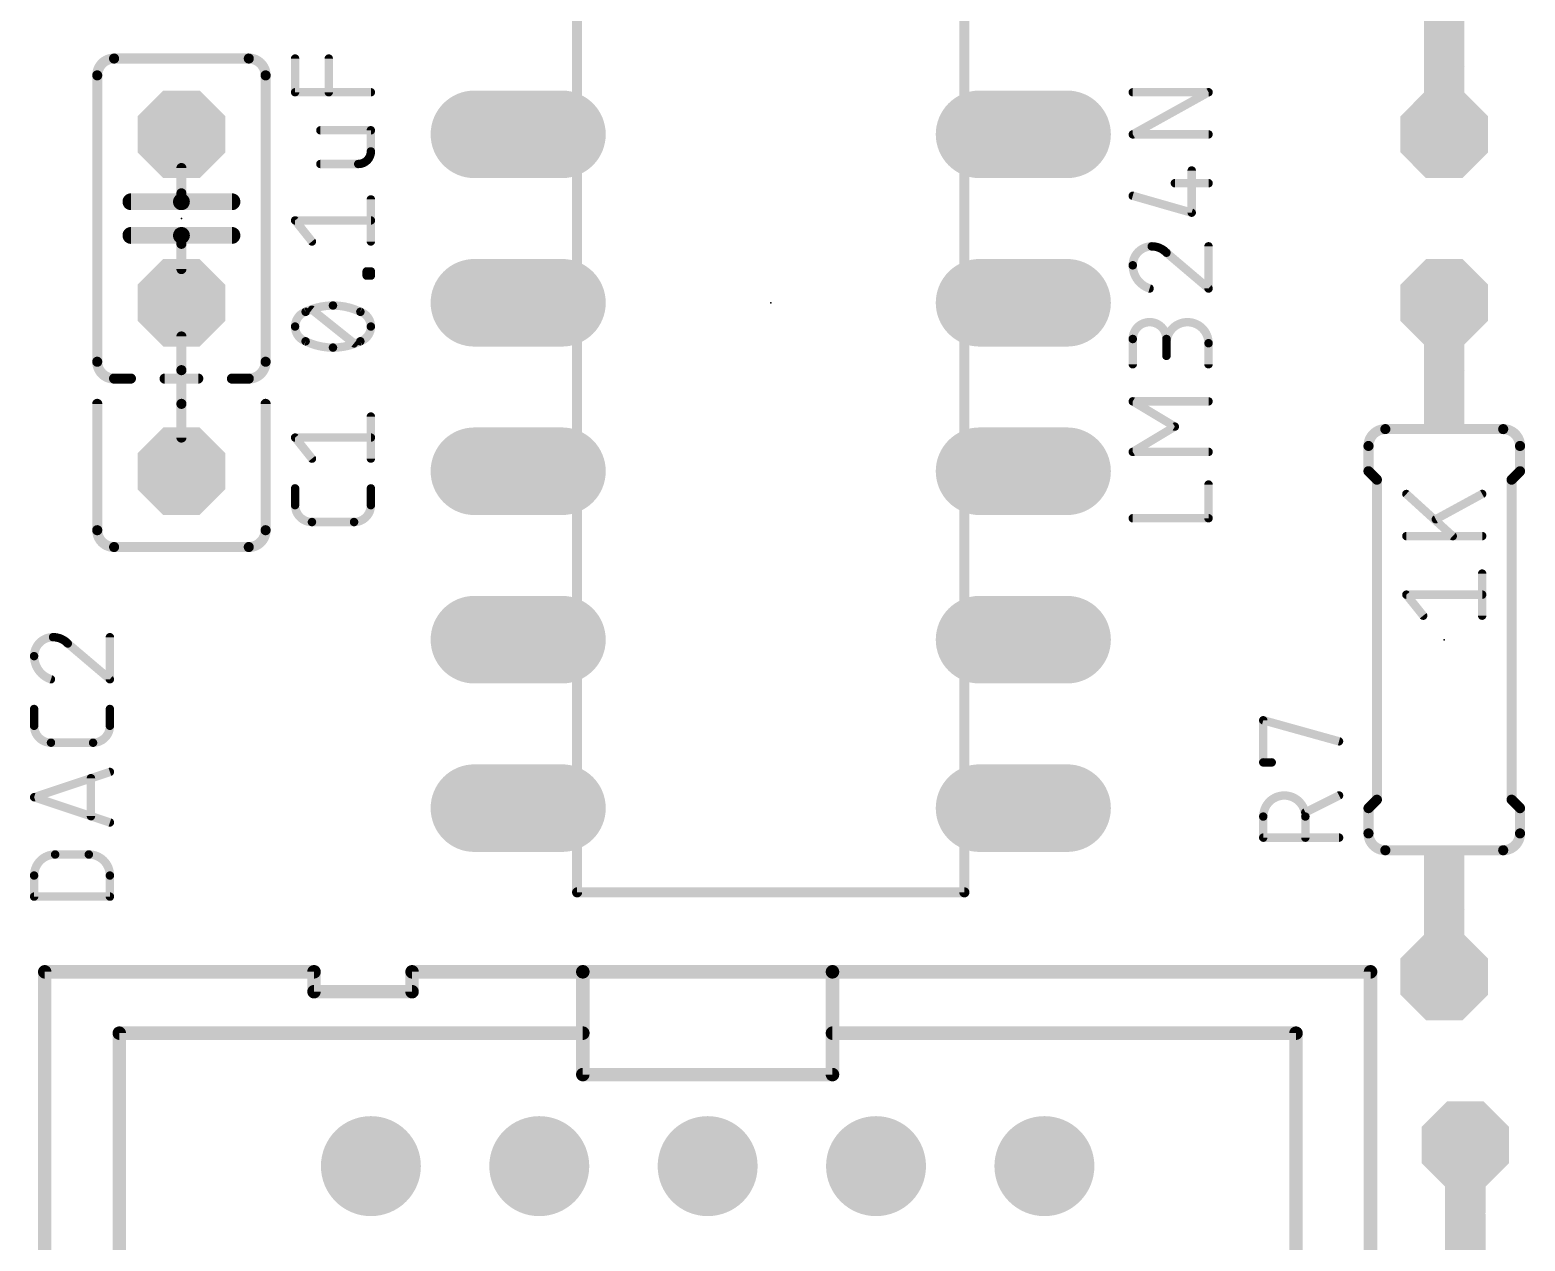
# Model space of a CAD drawing. Header units: millimetres. Extents: x 2963 to 3070, y 976 to 1104.
# Drawn here: x 2976.03 to 2998.58, y 1049.62 to 1067.88 of the extents above; entities that cross this region are included whole.
import ezdxf

# ---------------------------------------------------------------- set-up
doc = ezdxf.new("R2010")
doc.units = ezdxf.units.MM
doc.layers.add('PCB', color=31, linetype='Continuous')

# ---------------------------------------------------------------- blocks, each defined once
blk = doc.blocks.new('OCTAGONP')
at = {"const_width": 0.5}
blk.add_lwpolyline([(-0.25, -0.1036), (-0.25, 0.1036), (-0.1036, 0.25), (0.1036, 0.25), (0.25, 0.1036), (0.25, -0.1036), (0.1036, -0.25), (-0.1036, -0.25), (-0.25, -0.1036), (-0.25, 0.1036)], dxfattribs=at)
blk = doc.blocks.new('LONGP100')
at = {"const_width": 1}
blk.add_lwpolyline([(-0.5, 0), (0.5, 0)], dxfattribs=at)
at = {"const_width": 0.5}
for points in [[(-0.5, 0.25, 1), (-0.5, -0.25)], [(0.5, -0.25, 1), (0.5, 0.25)]]:
    blk.add_lwpolyline(points, format="xyb", dxfattribs=at)
blk = doc.blocks.new('RECT')
blk.add_solid([(-0.5, -0.5), (0.5, -0.5), (-0.5, 0.5), (0.5, 0.5)])
blk = doc.blocks.new('ROUNDP')
at = {"const_width": 0.5}
blk.add_lwpolyline([(0, -0.25, 1), (0, 0.25, 1), (0, -0.25)], format="xyb", dxfattribs=at)

msp = doc.modelspace()

# ---------------------------------------------------------------- linework, layer by layer
at = {"layer": 'PCB'}
for points, const_width in [([(2984.283, 1072.654), (2984.283, 1054.874)], 0.152), ([(2990.125, 1054.874), (2990.125, 1072.654)], 0.152), ([(2997.364, 1066.304), (2997.364, 1067.32)], 0.61), ([(2979.33, 1067.447), (2977.298, 1067.447)], 0.152), ([(2980.029, 1066.939), (2980.029, 1067.447)], 0.127), ([(2980.537, 1066.939), (2980.537, 1067.447)], 0.127), ([(2977.044, 1062.875), (2977.044, 1067.193)], 0.152), ([(2979.584, 1067.193), (2979.584, 1062.875)], 0.152), ([(2981.172, 1066.939), (2980.029, 1066.939)], 0.127), ([(2992.665, 1066.304), (2993.808, 1066.939)], 0.127), ([(2993.808, 1066.939), (2992.665, 1066.939)], 0.127), ([(2981.172, 1066.365), (2980.41, 1066.365)], 0.127), ([(2981.172, 1066.047), (2981.172, 1066.365)], 0.127), ([(2993.808, 1066.304), (2992.665, 1066.304)], 0.127), ([(2978.314, 1065.415), (2978.314, 1065.796)], 0.152), ([(2980.41, 1065.857), (2980.981, 1065.857)], 0.127), ([(2993.554, 1065.123), (2993.554, 1065.758)], 0.127), ([(2993.3, 1065.567), (2993.808, 1065.567)], 0.127), ([(2978.314, 1065.288), (2977.552, 1065.288)], 0.254), ([(2979.076, 1065.288), (2978.314, 1065.288)], 0.254), ([(2978.314, 1065.288), (2978.314, 1065.415)], 0.152), ([(2981.172, 1064.688), (2981.172, 1065.323)], 0.127), ([(2992.665, 1065.377), (2993.554, 1065.123)], 0.127), ([(2980.283, 1064.688), (2980.029, 1065.006)], 0.127), ([(2980.029, 1065.006), (2981.172, 1065.006)], 0.127), ([(2978.314, 1064.78), (2977.552, 1064.78)], 0.254), ([(2978.314, 1064.78), (2979.076, 1064.78)], 0.254), ([(2978.314, 1064.653), (2978.314, 1064.78)], 0.152), ([(2978.314, 1064.272), (2978.314, 1064.653)], 0.152), ([(2993.808, 1063.98), (2993.808, 1064.615)], 0.127), ([(2993.173, 1064.519), (2993.808, 1063.98)], 0.127), ([(2981.108, 1064.174), (2981.108, 1064.237)], 0.127), ([(2981.108, 1064.237), (2981.172, 1064.237)], 0.127), ([(2981.172, 1064.174), (2981.108, 1064.174)], 0.127), ([(2981.172, 1064.237), (2981.172, 1064.174)], 0.127), ([(2997.364, 1063.764), (2997.364, 1062.748)], 0.61), ([(2980.918, 1063.152), (2980.283, 1063.66)], 0.127), ([(2978.314, 1063.256), (2978.314, 1062.748)], 0.152), ([(2992.665, 1062.837), (2992.665, 1063.218)], 0.127), ([(2993.173, 1063.218), (2993.173, 1062.964)], 0.127), ([(2993.808, 1062.837), (2993.808, 1063.154)], 0.127), ([(2978.314, 1062.748), (2978.314, 1062.24)], 0.152), ([(2977.552, 1062.621), (2977.298, 1062.621)], 0.152), ([(2978.568, 1062.621), (2978.06, 1062.621)], 0.152), ([(2979.33, 1062.621), (2979.076, 1062.621)], 0.152), ([(2977.044, 1060.335), (2977.044, 1062.24)], 0.152), ([(2978.314, 1062.24), (2978.314, 1061.732)], 0.152), ([(2979.584, 1062.24), (2979.584, 1060.335)], 0.152), ([(2993.3, 1061.897), (2992.665, 1062.278)], 0.127), ([(2992.665, 1062.278), (2993.808, 1062.278)], 0.127), ([(2981.172, 1061.414), (2981.172, 1062.049)], 0.127), ([(2992.665, 1061.516), (2993.3, 1061.897)], 0.127), ([(2996.475, 1061.859), (2998.253, 1061.859)], 0.152), ([(2980.283, 1061.414), (2980.029, 1061.732)], 0.127), ([(2980.029, 1061.732), (2981.172, 1061.732)], 0.127), ([(2996.221, 1061.605), (2996.221, 1061.224)], 0.152), ([(2998.507, 1061.605), (2998.507, 1061.224)], 0.152), ([(2993.808, 1061.516), (2992.665, 1061.516)], 0.127), ([(2996.348, 1061.097), (2996.221, 1061.224)], 0.152), ([(2998.38, 1061.097), (2998.507, 1061.224)], 0.152), ([(2980.029, 1060.712), (2980.029, 1060.966)], 0.127), ([(2981.172, 1060.966), (2981.172, 1060.712)], 0.127), ([(2993.808, 1060.515), (2993.808, 1061.023)], 0.127), ([(2996.348, 1056.271), (2996.348, 1061.097)], 0.152), ([(2998.38, 1056.271), (2998.38, 1061.097)], 0.152), ([(2996.793, 1060.881), (2997.491, 1060.246)], 0.127), ([(2997.936, 1060.881), (2997.237, 1060.5)], 0.127), ([(2992.665, 1060.515), (2993.808, 1060.515)], 0.127), ([(2980.918, 1060.458), (2980.283, 1060.458)], 0.127), ([(2979.33, 1060.081), (2977.298, 1060.081)], 0.152), ([(2997.936, 1060.246), (2996.793, 1060.246)], 0.127), ([(2997.936, 1059.046), (2997.936, 1059.681)], 0.127), ([(2997.047, 1059.046), (2996.793, 1059.363)], 0.127), ([(2996.793, 1059.363), (2997.936, 1059.363)], 0.127), ([(2977.235, 1058.087), (2977.235, 1058.722)], 0.127), ([(2976.6, 1058.626), (2977.235, 1058.087)], 0.127), ([(2976.092, 1057.385), (2976.092, 1057.639)], 0.127), ([(2977.235, 1057.639), (2977.235, 1057.385)], 0.127), ([(2994.634, 1056.834), (2994.634, 1057.469)], 0.127), ([(2994.634, 1057.469), (2995.777, 1057.151)], 0.127), ([(2976.981, 1057.131), (2976.346, 1057.131)], 0.127), ([(2976.092, 1056.309), (2977.235, 1056.69)], 0.127), ([(2994.761, 1056.834), (2994.634, 1056.834)], 0.127), ([(2976.949, 1056.595), (2976.949, 1056.023)], 0.127), ([(2977.235, 1055.928), (2976.092, 1056.309)], 0.127), ([(2995.777, 1056.334), (2995.269, 1056.08)], 0.127), ([(2996.348, 1056.271), (2996.221, 1056.144)], 0.152), ([(2998.38, 1056.271), (2998.507, 1056.144)], 0.152), ([(2994.634, 1055.699), (2994.634, 1056.017)], 0.127), ([(2995.269, 1056.017), (2995.269, 1055.699)], 0.127), ([(2996.221, 1055.763), (2996.221, 1056.144)], 0.152), ([(2998.507, 1055.763), (2998.507, 1056.144)], 0.152), ([(2995.777, 1055.699), (2994.634, 1055.699)], 0.127), ([(2976.409, 1055.445), (2976.917, 1055.445)], 0.127), ([(2996.475, 1055.509), (2998.253, 1055.509)], 0.152), ([(2976.092, 1054.81), (2976.092, 1055.128)], 0.127), ([(2977.235, 1055.128), (2977.235, 1054.81)], 0.127), ([(2990.125, 1054.874), (2984.283, 1054.874)], 0.152), ([(2997.364, 1053.604), (2997.364, 1054.62)], 0.61), ([(2977.235, 1054.81), (2976.092, 1054.81)], 0.127), ([(2976.252, 1045.276), (2976.252, 1053.676)], 0.203), ([(2976.252, 1053.676), (2980.314, 1053.676)], 0.203), ([(2980.314, 1053.676), (2980.314, 1053.376)], 0.203), ([(2981.793, 1053.376), (2981.793, 1053.676)], 0.203), ([(2981.793, 1053.676), (2984.369, 1053.676)], 0.203), ([(2984.369, 1053.676), (2984.369, 1052.126)], 0.203), ([(2984.369, 1053.676), (2988.135, 1053.676)], 0.203), ([(2988.135, 1052.126), (2988.135, 1053.676)], 0.203), ([(2988.135, 1053.676), (2996.252, 1053.676)], 0.203), ([(2996.252, 1053.676), (2996.252, 1045.276)], 0.203), ([(2980.314, 1053.376), (2981.793, 1053.376)], 0.203), ([(2977.377, 1046.201), (2977.377, 1052.751)], 0.203), ([(2977.377, 1052.751), (2984.369, 1052.751)], 0.203), ([(2988.135, 1052.751), (2995.127, 1052.751)], 0.203), ([(2995.127, 1052.751), (2995.127, 1046.201)], 0.203), ([(2984.369, 1052.126), (2988.135, 1052.126)], 0.203), ([(2997.682, 1051.064), (2997.682, 1050.048)], 0.61)]:
    msp.add_lwpolyline(points, dxfattribs=dict(at, const_width=const_width))
for points, const_width in [([(2997.517, 1067.32, 1), (2997.212, 1067.32)], 0.305), ([(2977.298, 1067.447, 0.4142), (2977.044, 1067.193)], 0.152), ([(2977.298, 1067.485, 1), (2977.298, 1067.409)], 0.0762), ([(2977.298, 1067.409, 1), (2977.298, 1067.485)], 0.0762), ([(2979.584, 1067.193, 0.4142), (2979.33, 1067.447)], 0.152), ([(2979.33, 1067.485, 1), (2979.33, 1067.409)], 0.0762), ([(2979.33, 1067.409, 1), (2979.33, 1067.485)], 0.0762), ([(2980.06, 1067.447, 1), (2979.997, 1067.447)], 0.0635), ([(2980.568, 1067.447, 1), (2980.505, 1067.447)], 0.0635), ([(2977.082, 1067.193, 1), (2977.006, 1067.193)], 0.0762), ([(2977.006, 1067.193, 1), (2977.082, 1067.193)], 0.0762), ([(2979.622, 1067.193, 1), (2979.546, 1067.193)], 0.0762), ([(2979.546, 1067.193, 1), (2979.622, 1067.193)], 0.0762), ([(2980.029, 1066.97, 1), (2980.029, 1066.907)], 0.0635), ([(2979.997, 1066.939, 1), (2980.06, 1066.939)], 0.0635), ([(2980.505, 1066.939, 1), (2980.568, 1066.939)], 0.0635), ([(2981.172, 1066.907, 1), (2981.172, 1066.97)], 0.0635), ([(2992.665, 1066.97, 1), (2992.665, 1066.907)], 0.0635), ([(2993.824, 1066.911, 1), (2993.793, 1066.966)], 0.0635), ([(2993.808, 1066.907, 1), (2993.808, 1066.97)], 0.0635), ([(2980.41, 1066.396, 1), (2980.41, 1066.333)], 0.0635), ([(2981.203, 1066.365, 1), (2981.14, 1066.365)], 0.0635), ([(2981.172, 1066.333, 1), (2981.172, 1066.396)], 0.0635), ([(2997.212, 1066.304, 1), (2997.517, 1066.304)], 0.305), ([(2992.665, 1066.335, 1), (2992.665, 1066.272)], 0.0635), ([(2992.65, 1066.331, 1), (2992.681, 1066.276)], 0.0635), ([(2993.808, 1066.272, 1), (2993.808, 1066.335)], 0.0635), ([(2980.981, 1065.857, 0.4142), (2981.172, 1066.047)], 0.127), ([(2981.203, 1066.047, 1), (2981.14, 1066.047)], 0.0635), ([(2981.14, 1066.047, 1), (2981.203, 1066.047)], 0.0635), ([(2978.352, 1065.796, 1), (2978.276, 1065.796)], 0.0762), ([(2980.41, 1065.888, 1), (2980.41, 1065.825)], 0.0635), ([(2980.981, 1065.888, 1), (2980.981, 1065.825)], 0.0635), ([(2980.981, 1065.825, 1), (2980.981, 1065.888)], 0.0635), ([(2993.586, 1065.758, 1), (2993.522, 1065.758)], 0.0635), ([(2993.3, 1065.599, 1), (2993.3, 1065.535)], 0.0635), ([(2993.808, 1065.535, 1), (2993.808, 1065.599)], 0.0635), ([(2977.552, 1065.351, 1), (2977.552, 1065.224)], 0.127), ([(2978.314, 1065.351, 1), (2978.314, 1065.224)], 0.127), ([(2978.352, 1065.415, 1), (2978.276, 1065.415)], 0.0762), ([(2978.276, 1065.415, 1), (2978.352, 1065.415)], 0.0762), ([(2978.276, 1065.288, 1), (2978.352, 1065.288)], 0.0762), ([(2978.314, 1065.224, 1), (2978.314, 1065.351)], 0.127), ([(2979.076, 1065.224, 1), (2979.076, 1065.351)], 0.127), ([(2981.203, 1065.323, 1), (2981.14, 1065.323)], 0.0635), ([(2992.674, 1065.407, 1), (2992.656, 1065.346)], 0.0635), ([(2980.053, 1065.026, 1), (2980.004, 1064.986)], 0.0635), ([(2980.029, 1065.037, 1), (2980.029, 1064.974)], 0.0635), ([(2981.172, 1064.974, 1), (2981.172, 1065.037)], 0.0635), ([(2993.522, 1065.123, 1), (2993.586, 1065.123)], 0.0635), ([(2993.545, 1065.092, 1), (2993.563, 1065.153)], 0.0635), ([(2977.552, 1064.843, 1), (2977.552, 1064.716)], 0.127), ([(2978.314, 1064.843, 1), (2978.314, 1064.716)], 0.127), ([(2978.352, 1064.78, 1), (2978.276, 1064.78)], 0.0762), ([(2978.314, 1064.716, 1), (2978.314, 1064.843)], 0.127), ([(2979.076, 1064.716, 1), (2979.076, 1064.843)], 0.127), ([(2978.352, 1064.653, 1), (2978.276, 1064.653)], 0.0762), ([(2978.276, 1064.653, 1), (2978.352, 1064.653)], 0.0762), ([(2980.258, 1064.668, 1), (2980.307, 1064.708)], 0.0635), ([(2981.14, 1064.688, 1), (2981.203, 1064.688)], 0.0635), ([(2992.951, 1064.615, 0.4142), (2992.665, 1064.329)], 0.127), ([(2993.173, 1064.519, 0.2053), (2992.951, 1064.615)], 0.127), ([(2992.951, 1064.646, 1), (2992.951, 1064.583)], 0.0635), ([(2992.951, 1064.583, 1), (2992.951, 1064.646)], 0.0635), ([(2993.84, 1064.615, 1), (2993.776, 1064.615)], 0.0635), ([(2992.665, 1064.329, 0.3252), (2992.919, 1063.98)], 0.127), ([(2992.697, 1064.329, 1), (2992.633, 1064.329)], 0.0635), ([(2993.194, 1064.543, 1), (2993.153, 1064.495)], 0.0635), ([(2993.15, 1064.497, 1), (2993.196, 1064.541)], 0.0635), ([(2978.276, 1064.272, 1), (2978.352, 1064.272)], 0.0762), ([(2981.14, 1064.237, 1), (2981.076, 1064.237)], 0.0635), ([(2981.108, 1064.269, 1), (2981.108, 1064.206)], 0.0635), ([(2981.108, 1064.206, 1), (2981.108, 1064.142)], 0.0635), ([(2981.076, 1064.174, 1), (2981.14, 1064.174)], 0.0635), ([(2981.203, 1064.237, 1), (2981.14, 1064.237)], 0.0635), ([(2981.14, 1064.174, 1), (2981.203, 1064.174)], 0.0635), ([(2981.172, 1064.206, 1), (2981.172, 1064.269)], 0.0635), ([(2981.172, 1064.142, 1), (2981.172, 1064.206)], 0.0635), ([(2992.633, 1064.329, 1), (2992.697, 1064.329)], 0.0635), ([(2992.909, 1063.949, 1), (2992.929, 1064.01)], 0.0635), ([(2993.776, 1063.98, 1), (2993.84, 1063.98)], 0.0635), ([(2993.788, 1063.955, 1), (2993.829, 1064.004)], 0.0635), ([(2997.517, 1063.764, 1), (2997.212, 1063.764)], 0.305), ([(2980.6, 1063.723, 0.1139), (2980.187, 1063.628)], 0.127), ([(2980.302, 1063.684, 1), (2980.263, 1063.635)], 0.0635), ([(2981.013, 1063.628, 0.1139), (2980.6, 1063.723)], 0.127), ([(2980.6, 1063.755, 1), (2980.6, 1063.691)], 0.0635), ([(2980.6, 1063.691, 1), (2980.6, 1063.755)], 0.0635), ([(2980.187, 1063.628, 0.3205), (2980.029, 1063.406)], 0.127), ([(2980.173, 1063.656, 1), (2980.201, 1063.599)], 0.0635), ([(2980.198, 1063.598, 1), (2980.177, 1063.658)], 0.0635), ([(2981.172, 1063.406, 0.3205), (2981.013, 1063.628)], 0.127), ([(2981.023, 1063.658, 1), (2981.003, 1063.598)], 0.0635), ([(2980.999, 1063.599, 1), (2981.027, 1063.656)], 0.0635), ([(2993.173, 1063.218, 1), (2992.665, 1063.218)], 0.127), ([(2993.808, 1063.154, 1), (2993.173, 1063.154)], 0.127), ([(2978.352, 1063.256, 1), (2978.276, 1063.256)], 0.0762), ([(2980.029, 1063.406, 0.3205), (2980.187, 1063.183)], 0.127), ([(2980.06, 1063.406, 1), (2979.997, 1063.406)], 0.0635), ([(2979.997, 1063.406, 1), (2980.06, 1063.406)], 0.0635), ([(2981.013, 1063.183, 0.3205), (2981.172, 1063.406)], 0.127), ([(2981.203, 1063.406, 1), (2981.14, 1063.406)], 0.0635), ([(2981.14, 1063.406, 1), (2981.203, 1063.406)], 0.0635), ([(2992.697, 1063.218, 1), (2992.633, 1063.218)], 0.0635), ([(2993.205, 1063.218, 1), (2993.141, 1063.218)], 0.0635), ([(2980.187, 1063.183, 0.1139), (2980.6, 1063.088)], 0.127), ([(2980.201, 1063.212, 1), (2980.173, 1063.155)], 0.0635), ([(2980.177, 1063.153, 1), (2980.198, 1063.213)], 0.0635), ([(2980.6, 1063.088, 0.1139), (2981.013, 1063.183)], 0.127), ([(2980.6, 1063.12, 1), (2980.6, 1063.056)], 0.0635), ([(2980.6, 1063.056, 1), (2980.6, 1063.12)], 0.0635), ([(2980.898, 1063.127, 1), (2980.937, 1063.176)], 0.0635), ([(2981.003, 1063.213, 1), (2981.023, 1063.153)], 0.0635), ([(2981.027, 1063.155, 1), (2980.999, 1063.212)], 0.0635), ([(2992.633, 1063.218, 1), (2992.697, 1063.218)], 0.0635), ([(2993.141, 1063.218, 1), (2993.205, 1063.218)], 0.0635), ([(2993.141, 1063.154, 1), (2993.205, 1063.154)], 0.0635), ([(2993.84, 1063.154, 1), (2993.776, 1063.154)], 0.0635), ([(2993.776, 1063.154, 1), (2993.84, 1063.154)], 0.0635), ([(2977.044, 1062.875, 0.4142), (2977.298, 1062.621)], 0.152), ([(2977.082, 1062.875, 1), (2977.006, 1062.875)], 0.0762), ([(2977.006, 1062.875, 1), (2977.082, 1062.875)], 0.0762), ([(2978.352, 1062.748, 1), (2978.276, 1062.748)], 0.0762), ([(2979.33, 1062.621, 0.4142), (2979.584, 1062.875)], 0.152), ([(2979.622, 1062.875, 1), (2979.546, 1062.875)], 0.0762), ([(2979.546, 1062.875, 1), (2979.622, 1062.875)], 0.0762), ([(2992.633, 1062.837, 1), (2992.697, 1062.837)], 0.0635), ([(2993.141, 1062.964, 1), (2993.205, 1062.964)], 0.0635), ([(2993.776, 1062.837, 1), (2993.84, 1062.837)], 0.0635), ([(2997.212, 1062.748, 1), (2997.517, 1062.748)], 0.305), ([(2977.298, 1062.659, 1), (2977.298, 1062.583)], 0.0762), ([(2977.298, 1062.583, 1), (2977.298, 1062.659)], 0.0762), ([(2977.552, 1062.583, 1), (2977.552, 1062.659)], 0.0762), ([(2978.06, 1062.659, 1), (2978.06, 1062.583)], 0.0762), ([(2978.276, 1062.748, 1), (2978.352, 1062.748)], 0.0762), ([(2978.568, 1062.583, 1), (2978.568, 1062.659)], 0.0762), ([(2979.076, 1062.659, 1), (2979.076, 1062.583)], 0.0762), ([(2979.33, 1062.659, 1), (2979.33, 1062.583)], 0.0762), ([(2979.33, 1062.583, 1), (2979.33, 1062.659)], 0.0762), ([(2977.082, 1062.24, 1), (2977.006, 1062.24)], 0.0762), ([(2978.352, 1062.24, 1), (2978.276, 1062.24)], 0.0762), ([(2978.276, 1062.24, 1), (2978.352, 1062.24)], 0.0762), ([(2979.622, 1062.24, 1), (2979.546, 1062.24)], 0.0762), ([(2992.681, 1062.305, 1), (2992.649, 1062.251)], 0.0635), ([(2992.665, 1062.309, 1), (2992.665, 1062.246)], 0.0635), ([(2993.808, 1062.246, 1), (2993.808, 1062.309)], 0.0635), ([(2981.203, 1062.049, 1), (2981.14, 1062.049)], 0.0635), ([(2993.316, 1061.87, 1), (2993.284, 1061.924)], 0.0635), ([(2993.284, 1061.87, 1), (2993.316, 1061.924)], 0.0635), ([(2996.475, 1061.859, 0.4142), (2996.221, 1061.605)], 0.152), ([(2996.475, 1061.897, 1), (2996.475, 1061.821)], 0.0762), ([(2996.475, 1061.821, 1), (2996.475, 1061.897)], 0.0762), ([(2998.507, 1061.605, 0.4142), (2998.253, 1061.859)], 0.152), ([(2998.253, 1061.897, 1), (2998.253, 1061.821)], 0.0762), ([(2998.253, 1061.821, 1), (2998.253, 1061.897)], 0.0762), ([(2978.276, 1061.732, 1), (2978.352, 1061.732)], 0.0762), ([(2980.053, 1061.751, 1), (2980.004, 1061.712)], 0.0635), ([(2980.029, 1061.763, 1), (2980.029, 1061.7)], 0.0635), ([(2981.172, 1061.7, 1), (2981.172, 1061.763)], 0.0635), ([(2996.259, 1061.605, 1), (2996.183, 1061.605)], 0.0762), ([(2998.545, 1061.605, 1), (2998.469, 1061.605)], 0.0762), ([(2980.258, 1061.394, 1), (2980.307, 1061.434)], 0.0635), ([(2992.665, 1061.548, 1), (2992.665, 1061.484)], 0.0635), ([(2992.649, 1061.543, 1), (2992.681, 1061.489)], 0.0635), ([(2993.808, 1061.484, 1), (2993.808, 1061.548)], 0.0635), ([(2996.183, 1061.605, 1), (2996.259, 1061.605)], 0.0762), ([(2998.469, 1061.605, 1), (2998.545, 1061.605)], 0.0762), ([(2981.14, 1061.414, 1), (2981.203, 1061.414)], 0.0635), ([(2996.248, 1061.251, 1), (2996.194, 1061.197)], 0.0762), ([(2996.183, 1061.224, 1), (2996.259, 1061.224)], 0.0762), ([(2998.469, 1061.224, 1), (2998.545, 1061.224)], 0.0762), ([(2998.534, 1061.197, 1), (2998.48, 1061.251)], 0.0762), ([(2980.06, 1060.966, 1), (2979.997, 1060.966)], 0.0635), ([(2981.203, 1060.966, 1), (2981.14, 1060.966)], 0.0635), ([(2993.84, 1061.023, 1), (2993.776, 1061.023)], 0.0635), ([(2996.386, 1061.097, 1), (2996.31, 1061.097)], 0.0762), ([(2996.321, 1061.07, 1), (2996.375, 1061.124)], 0.0762), ([(2998.418, 1061.097, 1), (2998.342, 1061.097)], 0.0762), ([(2998.353, 1061.124, 1), (2998.407, 1061.07)], 0.0762), ([(2980.029, 1060.712, 0.4142), (2980.283, 1060.458)], 0.127), ([(2980.06, 1060.712, 1), (2979.997, 1060.712)], 0.0635), ([(2980.918, 1060.458, 0.4142), (2981.172, 1060.712)], 0.127), ([(2981.203, 1060.712, 1), (2981.14, 1060.712)], 0.0635), ([(2996.814, 1060.904, 1), (2996.771, 1060.857)], 0.0635), ([(2997.951, 1060.853, 1), (2997.92, 1060.909)], 0.0635), ([(2979.997, 1060.712, 1), (2980.06, 1060.712)], 0.0635), ([(2981.14, 1060.712, 1), (2981.203, 1060.712)], 0.0635), ([(2992.665, 1060.547, 1), (2992.665, 1060.483)], 0.0635), ([(2993.808, 1060.483, 1), (2993.808, 1060.547)], 0.0635), ([(2997.222, 1060.528, 1), (2997.252, 1060.472)], 0.0635), ([(2977.044, 1060.335, 0.4142), (2977.298, 1060.081)], 0.152), ([(2977.082, 1060.335, 1), (2977.006, 1060.335)], 0.0762), ([(2977.006, 1060.335, 1), (2977.082, 1060.335)], 0.0762), ([(2979.33, 1060.081, 0.4142), (2979.584, 1060.335)], 0.152), ([(2979.622, 1060.335, 1), (2979.546, 1060.335)], 0.0762), ([(2979.546, 1060.335, 1), (2979.622, 1060.335)], 0.0762), ([(2980.283, 1060.49, 1), (2980.283, 1060.426)], 0.0635), ([(2980.283, 1060.426, 1), (2980.283, 1060.49)], 0.0635), ([(2980.918, 1060.49, 1), (2980.918, 1060.426)], 0.0635), ([(2980.918, 1060.426, 1), (2980.918, 1060.49)], 0.0635), ([(2993.776, 1060.515, 1), (2993.84, 1060.515)], 0.0635), ([(2977.298, 1060.119, 1), (2977.298, 1060.043)], 0.0762), ([(2977.298, 1060.043, 1), (2977.298, 1060.119)], 0.0762), ([(2979.33, 1060.119, 1), (2979.33, 1060.043)], 0.0762), ([(2979.33, 1060.043, 1), (2979.33, 1060.119)], 0.0762), ([(2996.793, 1060.278, 1), (2996.793, 1060.214)], 0.0635), ([(2997.47, 1060.222, 1), (2997.513, 1060.269)], 0.0635), ([(2997.936, 1060.214, 1), (2997.936, 1060.278)], 0.0635), ([(2997.967, 1059.681, 1), (2997.904, 1059.681)], 0.0635), ([(2996.817, 1059.383, 1), (2996.768, 1059.343)], 0.0635), ([(2996.793, 1059.395, 1), (2996.793, 1059.331)], 0.0635), ([(2997.936, 1059.331, 1), (2997.936, 1059.395)], 0.0635), ([(2997.022, 1059.026, 1), (2997.071, 1059.065)], 0.0635), ([(2997.904, 1059.046, 1), (2997.967, 1059.046)], 0.0635), ([(2976.377, 1058.722, 0.4142), (2976.092, 1058.436)], 0.127), ([(2976.6, 1058.626, 0.2053), (2976.377, 1058.722)], 0.127), ([(2976.377, 1058.753, 1), (2976.377, 1058.69)], 0.0635), ([(2976.377, 1058.69, 1), (2976.377, 1058.753)], 0.0635), ([(2977.266, 1058.722, 1), (2977.203, 1058.722)], 0.0635), ([(2976.62, 1058.651, 1), (2976.579, 1058.602)], 0.0635), ([(2976.577, 1058.605, 1), (2976.623, 1058.648)], 0.0635), ([(2976.092, 1058.436, 0.3252), (2976.346, 1058.087)], 0.127), ([(2976.123, 1058.436, 1), (2976.06, 1058.436)], 0.0635), ([(2976.06, 1058.436, 1), (2976.123, 1058.436)], 0.0635), ([(2976.336, 1058.057, 1), (2976.355, 1058.117)], 0.0635), ([(2977.203, 1058.087, 1), (2977.266, 1058.087)], 0.0635), ([(2977.214, 1058.063, 1), (2977.255, 1058.111)], 0.0635), ([(2976.123, 1057.639, 1), (2976.06, 1057.639)], 0.0635), ([(2977.266, 1057.639, 1), (2977.203, 1057.639)], 0.0635), ([(2976.092, 1057.385, 0.4142), (2976.346, 1057.131)], 0.127), ([(2976.123, 1057.385, 1), (2976.06, 1057.385)], 0.0635), ([(2976.06, 1057.385, 1), (2976.123, 1057.385)], 0.0635), ([(2976.981, 1057.131, 0.4142), (2977.235, 1057.385)], 0.127), ([(2977.266, 1057.385, 1), (2977.203, 1057.385)], 0.0635), ([(2977.203, 1057.385, 1), (2977.266, 1057.385)], 0.0635), ([(2994.665, 1057.469, 1), (2994.602, 1057.469)], 0.0635), ([(2994.642, 1057.499, 1), (2994.625, 1057.438)], 0.0635), ([(2976.346, 1057.162, 1), (2976.346, 1057.099)], 0.0635), ([(2976.346, 1057.099, 1), (2976.346, 1057.162)], 0.0635), ([(2976.981, 1057.162, 1), (2976.981, 1057.099)], 0.0635), ([(2976.981, 1057.099, 1), (2976.981, 1057.162)], 0.0635), ([(2995.768, 1057.121, 1), (2995.785, 1057.182)], 0.0635), ([(2977.245, 1056.66, 1), (2977.225, 1056.72)], 0.0635), ([(2994.634, 1056.866, 1), (2994.634, 1056.802)], 0.0635), ([(2994.602, 1056.834, 1), (2994.665, 1056.834)], 0.0635), ([(2994.761, 1056.802, 1), (2994.761, 1056.866)], 0.0635), ([(2976.981, 1056.595, 1), (2976.917, 1056.595)], 0.0635), ([(2976.102, 1056.339, 1), (2976.082, 1056.279)], 0.0635), ([(2976.082, 1056.339, 1), (2976.102, 1056.279)], 0.0635), ([(2995.269, 1056.017, 1), (2994.634, 1056.017)], 0.127), ([(2995.791, 1056.306, 1), (2995.762, 1056.363)], 0.0635), ([(2996.31, 1056.271, 1), (2996.386, 1056.271)], 0.0762), ([(2996.375, 1056.244, 1), (2996.321, 1056.298)], 0.0762), ([(2998.407, 1056.298, 1), (2998.353, 1056.244)], 0.0762), ([(2998.342, 1056.271, 1), (2998.418, 1056.271)], 0.0762), ([(2976.917, 1056.023, 1), (2976.981, 1056.023)], 0.0635), ([(2994.665, 1056.017, 1), (2994.602, 1056.017)], 0.0635), ([(2994.602, 1056.017, 1), (2994.665, 1056.017)], 0.0635), ([(2995.254, 1056.109, 1), (2995.283, 1056.052)], 0.0635), ([(2995.3, 1056.017, 1), (2995.237, 1056.017)], 0.0635), ([(2995.237, 1056.017, 1), (2995.3, 1056.017)], 0.0635), ([(2996.259, 1056.144, 1), (2996.183, 1056.144)], 0.0762), ([(2996.194, 1056.171, 1), (2996.248, 1056.117)], 0.0762), ([(2998.545, 1056.144, 1), (2998.469, 1056.144)], 0.0762), ([(2998.48, 1056.117, 1), (2998.534, 1056.171)], 0.0762), ([(2977.225, 1055.898, 1), (2977.245, 1055.958)], 0.0635), ([(2996.221, 1055.763, 0.4142), (2996.475, 1055.509)], 0.152), ([(2996.259, 1055.763, 1), (2996.183, 1055.763)], 0.0762), ([(2998.253, 1055.509, 0.4142), (2998.507, 1055.763)], 0.152), ([(2998.545, 1055.763, 1), (2998.469, 1055.763)], 0.0762), ([(2994.634, 1055.731, 1), (2994.634, 1055.667)], 0.0635), ([(2994.602, 1055.699, 1), (2994.665, 1055.699)], 0.0635), ([(2995.237, 1055.699, 1), (2995.3, 1055.699)], 0.0635), ([(2995.777, 1055.667, 1), (2995.777, 1055.731)], 0.0635), ([(2996.183, 1055.763, 1), (2996.259, 1055.763)], 0.0762), ([(2998.469, 1055.763, 1), (2998.545, 1055.763)], 0.0762), ([(2976.409, 1055.445, 0.4142), (2976.092, 1055.128)], 0.127), ([(2976.409, 1055.477, 1), (2976.409, 1055.413)], 0.0635), ([(2976.409, 1055.413, 1), (2976.409, 1055.477)], 0.0635), ([(2977.235, 1055.128, 0.4142), (2976.917, 1055.445)], 0.127), ([(2976.917, 1055.477, 1), (2976.917, 1055.413)], 0.0635), ([(2976.917, 1055.413, 1), (2976.917, 1055.477)], 0.0635), ([(2996.475, 1055.547, 1), (2996.475, 1055.471)], 0.0762), ([(2996.475, 1055.471, 1), (2996.475, 1055.547)], 0.0762), ([(2998.253, 1055.547, 1), (2998.253, 1055.471)], 0.0762), ([(2998.253, 1055.471, 1), (2998.253, 1055.547)], 0.0762), ([(2976.123, 1055.128, 1), (2976.06, 1055.128)], 0.0635), ([(2976.06, 1055.128, 1), (2976.123, 1055.128)], 0.0635), ([(2977.266, 1055.128, 1), (2977.203, 1055.128)], 0.0635), ([(2977.203, 1055.128, 1), (2977.266, 1055.128)], 0.0635), ([(2984.283, 1054.912, 1), (2984.283, 1054.836)], 0.0762), ([(2984.245, 1054.874, 1), (2984.321, 1054.874)], 0.0762), ([(2990.087, 1054.874, 1), (2990.163, 1054.874)], 0.0762), ([(2990.125, 1054.836, 1), (2990.125, 1054.912)], 0.0762), ([(2997.517, 1054.62, 1), (2997.212, 1054.62)], 0.305), ([(2976.092, 1054.842, 1), (2976.092, 1054.778)], 0.0635), ([(2976.06, 1054.81, 1), (2976.123, 1054.81)], 0.0635), ([(2977.203, 1054.81, 1), (2977.266, 1054.81)], 0.0635), ([(2977.235, 1054.778, 1), (2977.235, 1054.842)], 0.0635), ([(2976.302, 1053.676, 1), (2976.201, 1053.676)], 0.102), ([(2976.252, 1053.727, 1), (2976.252, 1053.625)], 0.102), ([(2980.364, 1053.676, 1), (2980.263, 1053.676)], 0.102), ([(2980.314, 1053.625, 1), (2980.314, 1053.727)], 0.102), ([(2981.843, 1053.676, 1), (2981.742, 1053.676)], 0.102), ([(2981.793, 1053.727, 1), (2981.793, 1053.625)], 0.102), ([(2984.419, 1053.676, 1), (2984.318, 1053.676)], 0.102), ([(2984.369, 1053.727, 1), (2984.369, 1053.625)], 0.102), ([(2984.369, 1053.625, 1), (2984.369, 1053.727)], 0.102), ([(2988.185, 1053.676, 1), (2988.084, 1053.676)], 0.102), ([(2988.135, 1053.727, 1), (2988.135, 1053.625)], 0.102), ([(2988.135, 1053.625, 1), (2988.135, 1053.727)], 0.102), ([(2996.302, 1053.676, 1), (2996.201, 1053.676)], 0.102), ([(2996.252, 1053.625, 1), (2996.252, 1053.727)], 0.102), ([(2997.212, 1053.604, 1), (2997.517, 1053.604)], 0.305), ([(2980.314, 1053.427, 1), (2980.314, 1053.325)], 0.102), ([(2980.263, 1053.376, 1), (2980.364, 1053.376)], 0.102), ([(2981.742, 1053.376, 1), (2981.843, 1053.376)], 0.102), ([(2981.793, 1053.325, 1), (2981.793, 1053.427)], 0.102), ([(2977.427, 1052.751, 1), (2977.326, 1052.751)], 0.102), ([(2977.377, 1052.802, 1), (2977.377, 1052.7)], 0.102), ([(2984.369, 1052.7, 1), (2984.369, 1052.802)], 0.102), ([(2988.135, 1052.802, 1), (2988.135, 1052.7)], 0.102), ([(2995.177, 1052.751, 1), (2995.076, 1052.751)], 0.102), ([(2995.127, 1052.7, 1), (2995.127, 1052.802)], 0.102), ([(2984.369, 1052.177, 1), (2984.369, 1052.075)], 0.102), ([(2988.135, 1052.075, 1), (2988.135, 1052.177)], 0.102), ([(2984.318, 1052.126, 1), (2984.419, 1052.126)], 0.102), ([(2988.084, 1052.126, 1), (2988.185, 1052.126)], 0.102), ([(2997.834, 1051.064, 1), (2997.529, 1051.064)], 0.305), ([(2997.529, 1050.048, 1), (2997.834, 1050.048)], 0.305)]:
    msp.add_lwpolyline(points, format="xyb", dxfattribs=dict(at, const_width=const_width))
for p in [(2978.314, 1065.034), (2987.204, 1063.764), (2997.364, 1058.684)]:
    msp.add_point(p, dxfattribs=at)

# ---------------------------------------------------------------- block references
for name, p, xscale, yscale, rotation in [('RECT', (2997.364, 1067.777), 0.8636, 0.6096, 270), ('OCTAGONP', (2978.314, 1066.304), 1.3208, 1.3208, 270), ('OCTAGONP', (2978.314, 1066.304), 1.3208, 1.3208, 270), ('OCTAGONP', (2997.364, 1066.304), 1.3208, 1.3208, 270), ('OCTAGONP', (2997.364, 1066.304), 1.3208, 1.3208, 270), ('OCTAGONP', (2978.314, 1063.764), 1.3208, 1.3208, 270), ('OCTAGONP', (2978.314, 1063.764), 1.3208, 1.3208, 270), ('OCTAGONP', (2997.364, 1063.764), 1.3208, 1.3208, 270), ('OCTAGONP', (2997.364, 1063.764), 1.3208, 1.3208, 270), ('RECT', (2997.364, 1062.29), 0.8636, 0.6096, 270), ('OCTAGONP', (2978.314, 1061.224), 1.3208, 1.3208, 270), ('OCTAGONP', (2978.314, 1061.224), 1.3208, 1.3208, 270), ('RECT', (2997.364, 1055.077), 0.8636, 0.6096, 270), ('OCTAGONP', (2997.364, 1053.604), 1.3208, 1.3208, 270), ('OCTAGONP', (2997.364, 1053.604), 1.3208, 1.3208, 270), ('OCTAGONP', (2997.682, 1051.064), 1.3208, 1.3208, 270), ('OCTAGONP', (2997.682, 1051.064), 1.3208, 1.3208, 270), ('ROUNDP', (2981.172, 1050.746), 1.508, 1.508, 180), ('ROUNDP', (2981.172, 1050.746), 1.508, 1.508, 180), ('ROUNDP', (2983.712, 1050.746), 1.508, 1.508, 180), ('ROUNDP', (2983.712, 1050.746), 1.508, 1.508, 180), ('ROUNDP', (2986.252, 1050.746), 1.508, 1.508, 180), ('ROUNDP', (2986.252, 1050.746), 1.508, 1.508, 180), ('ROUNDP', (2988.792, 1050.746), 1.508, 1.508, 180), ('ROUNDP', (2988.792, 1050.746), 1.508, 1.508, 180), ('ROUNDP', (2991.332, 1050.746), 1.508, 1.508, 180), ('ROUNDP', (2991.332, 1050.746), 1.508, 1.508, 180), ('RECT', (2997.682, 1049.59), 0.8636, 0.6096, 270)]:
    msp.add_blockref(name, p, dxfattribs=dict(at, xscale=xscale, yscale=yscale, rotation=rotation))
at = {"layer": 'PCB', "xscale": 1.3208, "yscale": 1.3208}
for p in [(2983.394, 1066.304), (2983.394, 1066.304), (2991.014, 1066.304), (2991.014, 1066.304), (2983.394, 1063.764), (2983.394, 1063.764), (2991.014, 1063.764), (2991.014, 1063.764), (2983.394, 1061.224), (2983.394, 1061.224), (2991.014, 1061.224), (2991.014, 1061.224), (2983.394, 1058.684), (2983.394, 1058.684), (2991.014, 1058.684), (2991.014, 1058.684), (2983.394, 1056.144), (2983.394, 1056.144), (2991.014, 1056.144), (2991.014, 1056.144)]:
    msp.add_blockref('LONGP100', p, dxfattribs=at)

doc.saveas('drawing.dxf')
